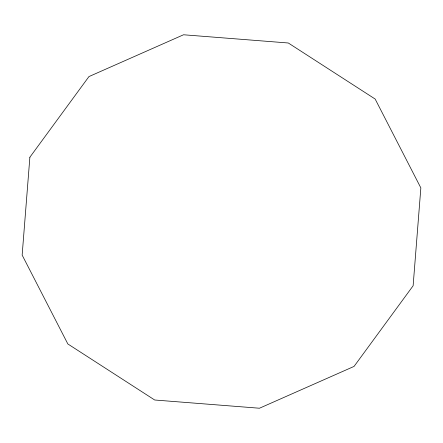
<?xml version="1.0" encoding="UTF-8"?>
<svg xmlns="http://www.w3.org/2000/svg" width="443" height="443" viewBox="0 0 443 443"><rect width="100%" height="100%" fill="white"/><g stroke="black" fill="none" stroke-linecap="round" stroke-linejoin="round"><path stroke-width="0.66" d="M29.875 157.226L22.15 255.09L67.84 343.956L154.701 400.007L259.465 408.23L354.051 366.416L413.125 285.774L420.85 187.91L375.16 99.044L288.299 42.993L183.535 34.77L88.949 76.584L29.875 157.226"/></g></svg>
